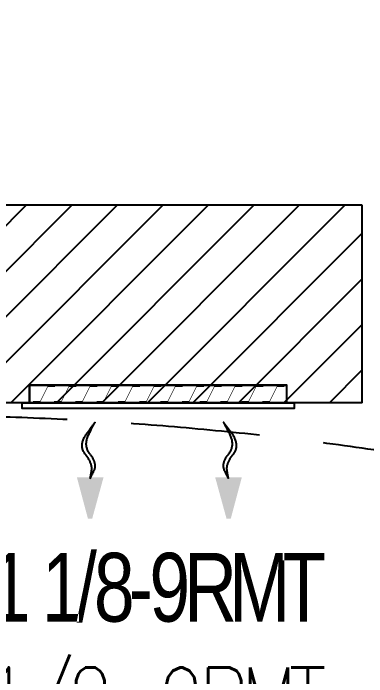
# Model space of a CAD drawing. Header units: millimetres. Extents: x 148480 to 578986, y 39883 to 155062.
# Drawn here: x 240553 to 241583, y 87929 to 89860 of the extents above; entities that cross this region are included whole.
import ezdxf

# ---------------------------------------------------------------- set-up
doc = ezdxf.new("R2010")
doc.units = ezdxf.units.MM
doc.linetypes.add('HIDDEN', pattern=[0.375, 0.25, -0.125])
for name, color, linetype, lineweight in [('CB-AC CABLE TRAY', 213, 'Continuous', 15), ('KDBS-SIDE THROW GRILLE', 1, 'Continuous', 18), ('M HVAC GRILLE', 6, 'Continuous', 13)]:
    doc.layers.add(name, color=color, linetype=linetype, lineweight=lineweight)
for name, color, linetype in [('Flooring', 44, 'Continuous'), ('Layer4', 6, 'Continuous'), ('M-HVAC ELLIPTICAL DUCT', 6, 'Continuous'), ('M-HVAC VRV PIPE', 4, 'Continuous'), ('M-HVAC-BOF', 6, 'Continuous'), ('M-HVAC-GRIL', 6, 'Continuous'), ('M-HVAC-INSULATION', 8, 'Continuous'), ('M-HVAC-SUPP', 4, 'Continuous'), ('M-HVAC-TEXT', 7, 'Continuous')]:
    doc.layers.add(name, color=color, linetype=linetype)
doc.styles.add('ARAIL', font='arial.ttf')
doc.styles.add('romans', font='stylu.ttf', dxfattribs={"height": 125})

# ---------------------------------------------------------------- blocks, each defined once
blk = doc.blocks.new('GFC1')
at = {"layer": 'Flooring', "color": 8, "linetype": 'HIDDEN', "ltscale": 1500}
blk.add_arc((312848.3, 80077), 9598.5, 16.54068, 121.95899, dxfattribs=at)
blk = doc.blocks.new('RAAAA')
at = {"linetype": 'Continuous', "ltscale": 1000}
for points in [[(363.4, 0, 0), (363.4, 0, 0), (363.7, -0.1, 0), (364.2, -0.1, 0), (364.8, -0.3, 0), (365.6, -0.4, 0), (366.7, -0.6, 0), (367.9, -0.8, 0), (369.2, -1, 0), (370.8, -1.3, 0), (372.5, -1.6, 0), (374.5, -1.9, 0), (376.6, -2.3, 0), (378.9, -2.7, 0), (381.4, -3.1, 0), (384, -3.6, 0), (386.9, -4.1, 0), (389.9, -4.6, 0), (393.2, -5.2, 0), (396.6, -5.8, 0), (400.1, -6.4, 0), (403.9, -7, 0), (407.9, -7.7, 0), (412, -8.4, 0), (416.3, -9.2, 0), (420.8, -10, 0), (420.8, -10, 0), (425.5, -10.6, 0), (430.1, -11.1, 0), (434.8, -11.4, 0), (439.5, -11.5, 0), (444.2, -11.3, 0), (449, -10.9, 0), (453.8, -10.4, 0), (458.7, -9.6, 0), (463.6, -8.6, 0), (468.5, -7.4, 0), (473.4, -5.9, 0), (478.4, -4.3, 0), (483.4, -2.5, 0), (488.4, -0.4, 0), (493.5, 1.9, 0), (498.6, 4.3, 0), (503.8, 7, 0), (508.9, 9.9, 0), (514.1, 13, 0), (519.4, 16.3, 0), (524.6, 19.9, 0), (529.9, 23.6, 0), (535.3, 27.6, 0), (540.6, 31.7, 0), (546.1, 36.1, 0), (546.1, 36.1, 0), (551.5, 40.4, 0), (557, 44.3, 0), (562.6, 47.8, 0), (568.3, 51, 0), (574, 53.7, 0), (579.8, 56.1, 0), (585.6, 58.1, 0), (591.5, 59.7, 0), (597.5, 60.9, 0), (603.6, 61.8, 0), (609.7, 62.2, 0), (615.9, 62.3, 0), (622.1, 62, 0), (628.4, 61.3, 0), (634.8, 60.2, 0), (641.3, 58.7, 0), (647.8, 56.9, 0), (654.4, 54.7, 0), (661, 52, 0), (667.8, 49.1, 0), (674.5, 45.7, 0), (681.4, 41.9, 0), (688.3, 37.8, 0), (695.3, 33.2, 0), (702.3, 28.3, 0), (702.3, 28.3, 0), (709.3, 23.3, 0), (716, 18.5, 0), (722.3, 13.9, 0), (728.4, 9.5, 0), (734.2, 5.3, 0), (739.8, 1.4, 0), (745, -2.4, 0), (750, -6, 0), (754.6, -9.4, 0), (759, -12.5, 0), (763.1, -15.5, 0), (767, -18.3, 0), (770.5, -20.8, 0), (773.8, -23.2, 0), (776.7, -25.3, 0), (779.4, -27.2, 0), (781.8, -29, 0), (784, -30.5, 0), (785.8, -31.8, 0), (787.4, -33, 0), (788.6, -33.9, 0), (789.6, -34.6, 0), (790.3, -35.1, 0), (790.8, -35.4, 0), (790.9, -35.5, 0)], [(363.4, 0, 0), (363.4, 0, 0), (363.7, -0.2, 0), (364.2, -0.4, 0), (364.8, -0.7, 0), (365.6, -1.1, 0), (366.7, -1.6, 0), (367.9, -2.2, 0), (369.2, -2.9, 0), (370.8, -3.7, 0), (372.5, -4.5, 0), (374.5, -5.5, 0), (376.6, -6.5, 0), (378.9, -7.6, 0), (381.4, -8.8, 0), (384, -10.1, 0), (386.9, -11.5, 0), (389.9, -13, 0), (393.2, -14.6, 0), (396.6, -16.3, 0), (400.1, -18, 0), (403.9, -19.9, 0), (407.9, -21.8, 0), (412, -23.9, 0), (416.3, -26, 0), (420.8, -28.2, 0), (420.8, -28.2, 0), (425.5, -30.3, 0), (430.1, -32.2, 0), (434.8, -33.7, 0), (439.5, -35, 0), (444.2, -36.1, 0), (449, -36.9, 0), (453.8, -37.4, 0), (458.7, -37.6, 0), (463.6, -37.6, 0), (468.5, -37.3, 0), (473.4, -36.7, 0), (478.4, -35.8, 0), (483.4, -34.7, 0), (488.4, -33.3, 0), (493.5, -31.7, 0), (498.6, -29.8, 0), (503.8, -27.6, 0), (508.9, -25.1, 0), (514.1, -22.4, 0), (519.4, -19.4, 0), (524.6, -16.1, 0), (529.9, -12.6, 0), (535.3, -8.8, 0), (540.6, -4.7, 0), (546.1, -0.3, 0), (546.1, -0.3, 0), (551.5, 4, 0), (557, 8, 0), (562.6, 11.6, 0), (568.3, 15, 0), (574, 18, 0), (579.8, 20.7, 0), (585.6, 23.1, 0), (591.5, 25.1, 0), (597.5, 26.8, 0), (603.6, 28.2, 0), (609.7, 29.3, 0), (615.9, 30, 0), (622.1, 30.5, 0), (628.4, 30.5, 0), (634.8, 30.3, 0), (641.3, 29.8, 0), (647.8, 28.9, 0), (654.4, 27.7, 0), (661, 26.1, 0), (667.8, 24.3, 0), (674.5, 22.1, 0), (681.4, 19.6, 0), (688.3, 16.7, 0), (695.3, 13.6, 0), (702.3, 10.1, 0), (702.3, 10.1, 0), (709.3, 6.5, 0), (716, 3.1, 0), (722.3, -0.2, 0), (728.4, -3.3, 0), (734.2, -6.3, 0), (739.8, -9.2, 0), (745, -11.9, 0), (750, -14.4, 0), (754.6, -16.8, 0), (759, -19.1, 0), (763.1, -21.2, 0), (767, -23.2, 0), (770.5, -25, 0), (773.8, -26.7, 0), (776.7, -28.2, 0), (779.4, -29.6, 0), (781.8, -30.8, 0), (784, -31.9, 0), (785.8, -32.9, 0), (787.4, -33.7, 0), (788.6, -34.3, 0), (789.6, -34.9, 0), (790.3, -35.2, 0), (790.8, -35.4, 0), (790.9, -35.5, 0)]]:
    blk.add_polyline3d(points, dxfattribs=at)
blk.add_solid([(373.4, 101.3), (0, 0), (373.4, -101.3)], dxfattribs=at)
blk = doc.blocks.new('600X200 SIDE THROW GRILLE')
at = {"layer": 'M-HVAC-GRIL', "linetype": 'ByBlock'}
blk.add_lwpolyline([(375, -5), (396.4, -5), (396.4, 12.1), (-396.4, 12.1), (-396.4, -5), (-375, -5), (375, -5), (375, -56.4), (-375, -56.4), (-375, -5), (-375, -56.4), (375, -56.4), (375, -56.4)], dxfattribs=at)
at = {"layer": 'M-HVAC-GRIL', "lineweight": 0, "const_width": 1.71}
for points in [[(-364.6, -8.9), (-343.2, -8.9), (-321.8, -51.7), (-300.3, -51.7)], [(-303.2, -8.9), (-281.8, -8.9), (-260.3, -51.7), (-238.9, -51.7)], [(-241.8, -8.9), (-220.3, -8.9), (-198.9, -51.7), (-177.5, -51.7)], [(-179.6, -8.9), (-158.2, -8.9), (-136.8, -51.7), (-115.3, -51.7)], [(-117.5, -8.9), (-96, -8.9), (-74.6, -51.7), (-53.2, -51.7)], [(-55.3, -8.9), (-33.9, -8.9), (-12.5, -51.7), (9, -51.7)], [(6.8, -8.9), (28.2, -8.9), (49.7, -51.7), (71.1, -51.7)], [(69, -8.9), (90.4, -8.9), (111.8, -51.7), (133.2, -51.7)], [(120.6, -8.9), (142.1, -8.9), (163.5, -51.7), (184.9, -51.7)], [(180.8, -8.9), (202.2, -8.9), (223.6, -51.7), (245.1, -51.7)], [(242.2, -8.9), (263.6, -8.9), (285.1, -51.7), (306.5, -51.7)], [(303.6, -8.9), (325.1, -8.9), (346.5, -51.7), (367.9, -51.7)]]:
    blk.add_lwpolyline(points, dxfattribs=at)
at = {"layer": 'M-HVAC-SUPP'}
for p, xscale, yscale, zscale, rotation in [((-198.5, 355.3), -0.3839999997941415, 0.3839999997941436, 0.3839999997941436, 90.2028781887322), ((205.5, 355.3), 0.3839999997941415, 0.3839999997941415, 0.3839999997941415, 269.7971218112675)]:
    blk.add_blockref('RAAAA', p, dxfattribs=dict(at, xscale=xscale, yscale=yscale, zscale=zscale, rotation=rotation))
blk = doc.blocks.new('jyfhg')
at = {"layer": 'KDBS-SIDE THROW GRILLE', "xscale": -1, "rotation": 90.00000000000006}
blk.add_blockref('600X200 SIDE THROW GRILLE', (-100, -325), dxfattribs=at)
blk = doc.blocks.new('*U127')
at = {"layer": 'CB-AC CABLE TRAY', "true_color": 0xa953a0}
h = blk.add_hatch(dxfattribs=at)
h.set_pattern_fill('ANSI31', color=215, scale=25)
h.set_pattern_definition([(45, (-899996.165, 1102758.81), (-56.1266008, 56.1266008), [])])
h.paths.add_polyline_path([(-88704.9, -150.4), (-88704.9, -0.4), (-83931.8, -0.4), (-83931.8, -150.4)])
at = {"layer": 'CB-AC CABLE TRAY', "color": 215, "true_color": 0xa953a0}
blk.add_lwpolyline([(-88704.9, -150.4), (-88704.9, -0.4), (-83931.8, -0.4), (-83931.8, -150.4)], close=True, dxfattribs=at)

msp = doc.modelspace()

# ---------------------------------------------------------------- block references
at = {"layer": 'Layer4', "linetype": 'Continuous', "rotation": 360}
msp.add_blockref('GFC1', (-72632.4, -986), dxfattribs=at)

# ---------------------------------------------------------------- next in the draw order: hatches: boundary and pattern name
at = {"layer": 'M-HVAC-INSULATION'}
h = msp.add_hatch(dxfattribs=at)
h.set_pattern_fill('ANSI31', color=26, scale=750, angle=360, style=0)
h.set_pattern_definition([(45, (696945.05, 16916.53), (-66.29126, 66.29126), [])])
h.paths.add_polyline_path([(241569.5, 89301.2), (234755.2, 89301.2), (234755.2, 88726.2), (241569.5, 88726.2)])

# ---------------------------------------------------------------- next in the draw order: linework, layer by layer
at = {"layer": 'M-HVAC ELLIPTICAL DUCT', "linetype": 'Continuous'}
for p, q in [((241569.5, 89301.2), (234755.2, 89301.2)), ((241569.5, 88726.2), (241569.5, 89301.2)), ((241569.5, 88726.2), (234305.2, 88726.2))]:
    msp.add_line(p, q, dxfattribs=at)
at = {"layer": 'M-HVAC VRV PIPE', "color": 6, "linetype": 'Continuous'}
msp.add_lwpolyline([(238353.4, 91111.3, 20, 20, 0), (239211.7, 91111.3, 20, 20, 0), (239211.7, 88025, 20, 20, 0), (242198.7, 88025, 20, 20, 0), (244172.7, 88025, 0, 0, 0)], format="xyseb", dxfattribs=at)

# ---------------------------------------------------------------- next in the draw order: block references
at = {"layer": 'CB-AC CABLE TRAY', "color": 4, "linetype": 'HIDDEN', "rotation": 359.9997198436912}
msp.add_blockref('*U127', (328011.5, 88110), dxfattribs=at)
at = {"layer": 'M HVAC GRILLE', "color": 0, "rotation": 89.99999999999999}
msp.add_blockref('jyfhg', (240649.9, 88821.2), dxfattribs=at)

# ---------------------------------------------------------------- next in the draw order: texts
at = {"layer": 'M-HVAC-BOF', "color": 6, "lineweight": -2, "insert": (239227.8, 88376.5), "char_height": 200, "width": 1028.731, "attachment_point": 1, "style": 'ARAIL'}
msp.add_mtext('BOD+2400', dxfattribs=at)

# ---------------------------------------------------------------- next in the draw order: texts
at = {"layer": 'M-HVAC-TEXT', "insert": (241991.1, 87689, 0.9), "char_height": 200, "width": 1688.764, "attachment_point": 9, "style": 'romans', "bg_fill": 2}
msp.add_mtext('\\pxql;{\\W0.8;\\T0.8;\\C6;S-1 1/8-9RMT\\P\\pt1;L-\\Fromans.shx|c1;1/2-9RMT}', dxfattribs=at)

doc.saveas('drawing.dxf')
